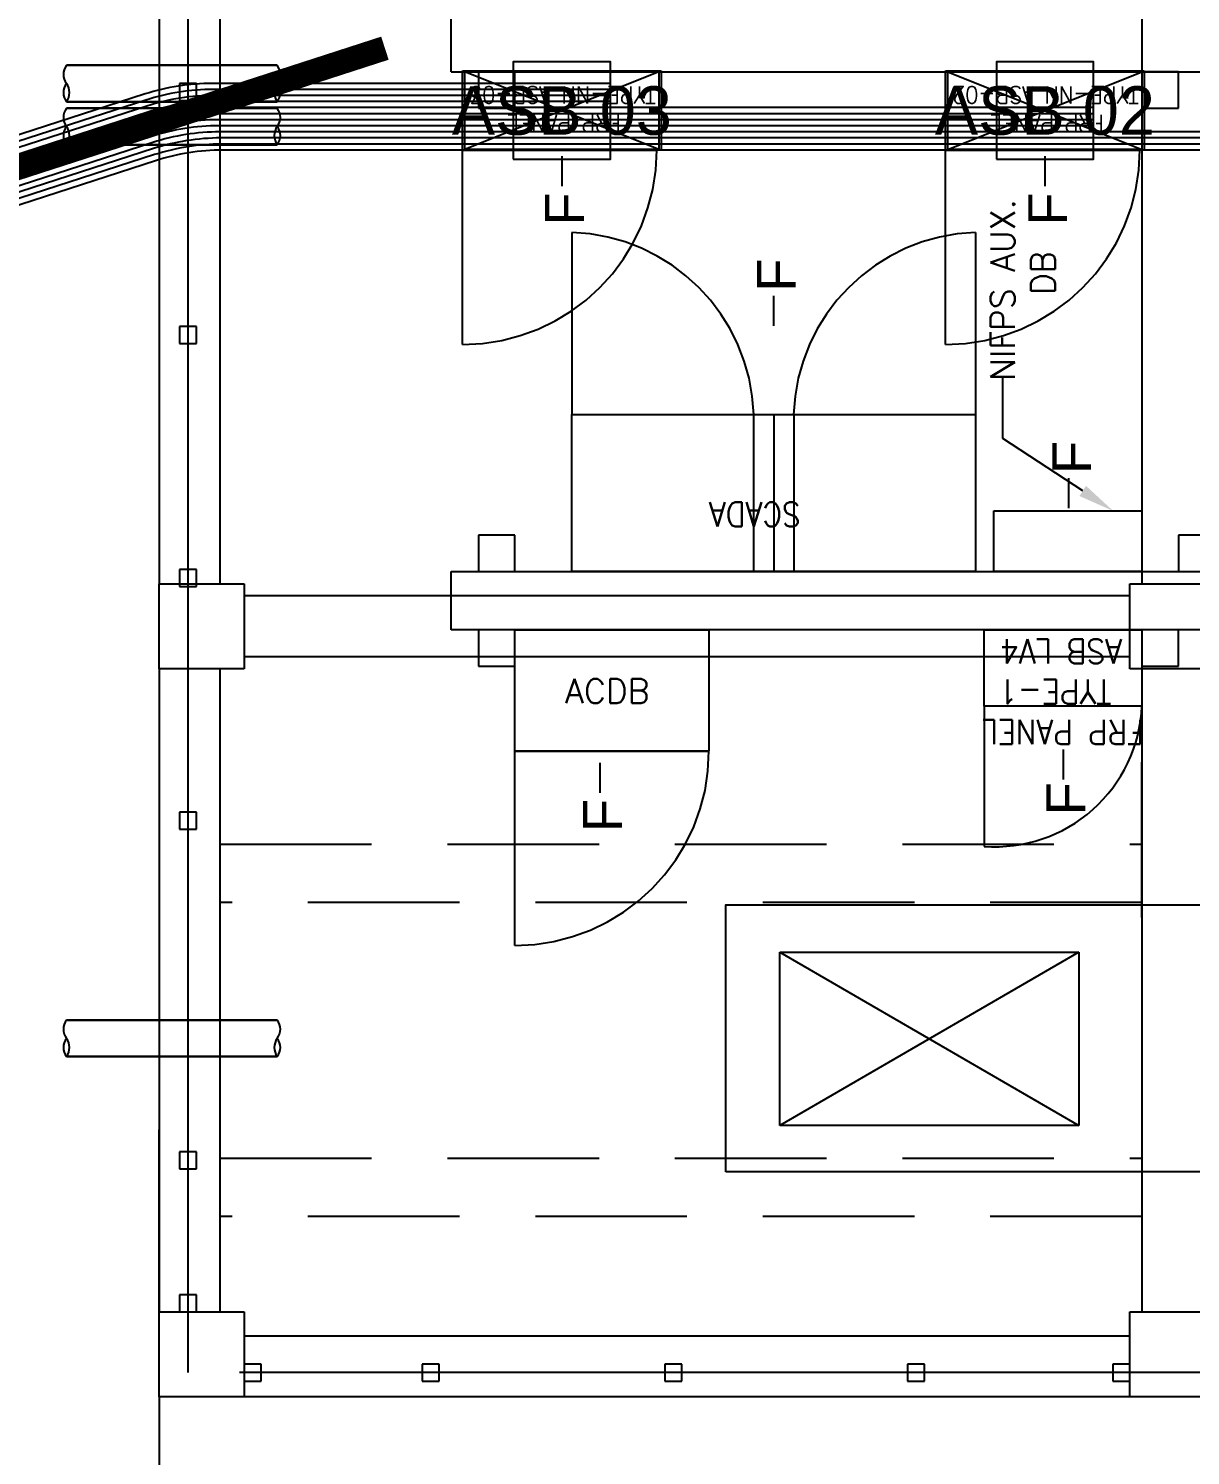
# Model space of a CAD drawing. Header units: metres. Extents: x 531268 to 531754, y 2675329 to 2675589.
# Drawn here: x 531483.32 to 531488.11, y 2675453.01 to 2675458.89 of the extents above; entities that cross this region are included whole.
import ezdxf
from ezdxf.enums import TextEntityAlignment as Align

# ---------------------------------------------------------------- set-up
doc = ezdxf.new("R2010")
doc.units = ezdxf.units.M
for name, pattern in [('DASHED', [0.75, 0.5, -0.25]), ('DASHED2', [0.375, 0.25, -0.125]), ('HIDDEN', [0.375, 0.25, -0.125]), ('PHANTOM', [63.5, 31.75, -6.35, 6.35, -6.35, 6.35, -6.35])]:
    doc.linetypes.add(name, pattern=pattern)
for name, color, linetype in [('1', 5, 'Continuous'), ('Excavation', 7, 'Continuous'), ('IDT', 7, 'Continuous'), ('LT Cable(AG) INV to LT Panel BL-03', 2, 'Continuous')]:
    doc.layers.add(name, color=color, linetype=linetype)
doc.styles.add('Arial', font='arial.ttf')
doc.styles.add('RomanS', font='romans.shx')
doc.styles.get("Standard").update_dxf_attribs({"font": 'Adani Regular.ttf'})
doc.linetypes.add('FOUNDATION LAYOUT$0$FENCELINE1', pattern='A,6.35,-2.54,[133,ltypeshp.shx,S=2.54,R=0,X=-2.54,Y=0],-2.54,25.4', length=36.83)

# ---------------------------------------------------------------- blocks, each defined once
blk = doc.blocks.new('ASB')
at = {"layer": '1', "color": 5}
blk.add_lwpolyline([(-0.2, -0.2), (0.2, -0.2), (0.2, 0.2), (-0.2, 0.2)], close=True, dxfattribs=at)
at = {"layer": '1', "color": 7}
blk.add_attdef('ID', text='', height=0.2, dxfattribs=at).set_placement((0, 0), align=Align.MIDDLE_CENTER)
blk = doc.blocks.new('IDT')
at = {"layer": 'IDT', "color": 8}
for p, q in [((29.552, 18.4101), (29.902, 18.4101)), ((29.902, 18.4101), (29.902, 18.0601)), ((29.902, 18.4101), (33.552, 18.4101)), ((33.552, 18.0601), (33.552, 18.4101)), ((33.552, 18.4101), (33.902, 18.4101)), ((33.902, 18.4101), (33.902, 18.0601)), ((29.902, 18.3453), (29.902, 18.2753)), ((29.972, 18.3453), (29.902, 18.3453)), ((29.972, 18.2753), (29.972, 18.3453)), ((30.7481, 18.3453), (30.7481, 18.2753)), ((30.8181, 18.3453), (30.7481, 18.3453)), ((30.8181, 18.2753), (30.8181, 18.3453)), ((31.7481, 18.3453), (31.7481, 18.2753)), ((31.8181, 18.3453), (31.7481, 18.3453)), ((31.8181, 18.2753), (31.8181, 18.3453)), ((32.7481, 18.3453), (32.7481, 18.2753)), ((32.8181, 18.3453), (32.7481, 18.3453)), ((32.8181, 18.2753), (32.8181, 18.3453)), ((33.482, 18.3453), (33.482, 18.2753)), ((33.552, 18.3453), (33.482, 18.3453)), ((33.552, 18.2753), (33.552, 18.3453)), ((29.902, 18.2753), (29.972, 18.2753)), ((30.7481, 18.2753), (30.8181, 18.2753)), ((31.7481, 18.2753), (31.8181, 18.2753)), ((32.7481, 18.2753), (32.8181, 18.2753)), ((33.482, 18.2753), (33.552, 18.2753)), ((29.902, 18.1601), (33.552, 18.1601)), ((29.902, 18.0601), (29.552, 18.0601)), ((29.852, 15.4101), (29.852, 18.0601)), ((33.902, 18.0601), (33.552, 18.0601)), ((33.652, 15.4101), (33.652, 18.0601)), ((33.7481, 18.0601), (33.7481, 17.9901)), ((33.8181, 18.0601), (33.7481, 18.0601)), ((33.8181, 17.9901), (33.8181, 18.0601)), ((33.902, 15.4101), (33.902, 18.0601)), ((33.7481, 17.9901), (33.8181, 17.9901)), ((33.7481, 17.4703), (33.7481, 17.4003)), ((33.8181, 17.4703), (33.7481, 17.4703)), ((33.8181, 17.4003), (33.8181, 17.4703)), ((33.7481, 17.4003), (33.8181, 17.4003)), ((30.1117, 16.5771), (30.1117, 17.2916)), ((30.1117, 17.2916), (31.3439, 17.2916)), ((31.3439, 16.5771), (30.1117, 17.2916)), ((30.1117, 16.5771), (31.3439, 17.2916)), ((31.3439, 17.2916), (31.3439, 16.5771)), ((31.3439, 16.5771), (30.1117, 16.5771)), ((29.852, 16.4349), (29.852, 15.7954)), ((33.652, 16.1329), (33.652, 16.1329)), ((33.7481, 16.0703), (33.7481, 16.0003)), ((33.8181, 16.0703), (33.7481, 16.0703)), ((33.8181, 16.0003), (33.8181, 16.0703)), ((33.7481, 16.0003), (33.8181, 16.0003)), ((29.552, 15.4101), (29.902, 15.4101)), ((29.902, 15.4101), (29.902, 15.0601)), ((33.552, 15.0601), (33.552, 15.4101)), ((33.552, 15.4101), (33.902, 15.4101)), ((33.902, 15.4101), (33.902, 15.0601)), ((29.702, 15.3997), (29.702, 15.2497)), ((29.852, 15.3997), (29.702, 15.3997)), ((29.852, 15.2497), (29.852, 15.3997)), ((29.902, 15.3601), (33.552, 15.3601)), ((32.4369, 15.3997), (32.4369, 15.2497)), ((32.5869, 15.3997), (32.4369, 15.3997)), ((32.5869, 15.2497), (32.5869, 15.3997)), ((26.802, 15.2497), (32.6992, 15.2497)), ((29.702, 15.2497), (29.852, 15.2497)), ((32.4369, 15.2497), (32.5869, 15.2497)), ((32.6992, 15.2497), (32.6992, 15.0097)), ((29.902, 15.0601), (29.552, 15.0601)), ((29.852, 12.4101), (29.852, 15.0601)), ((29.902, 15.1101), (33.552, 15.1101)), ((33.902, 15.0601), (33.552, 15.0601)), ((33.652, 12.4101), (33.652, 15.0601)), ((33.7481, 15.0703), (33.7481, 15.0003)), ((33.8181, 15.0703), (33.7481, 15.0703)), ((33.8181, 15.0003), (33.8181, 15.0703)), ((33.902, 12.4101), (33.902, 15.0601)), ((32.6992, 15.0097), (26.802, 15.0097)), ((29.702, 15.0097), (29.552, 15.0097)), ((29.702, 14.8597), (29.702, 15.0097)), ((31.2873, 14.3618), (31.2873, 15.0097)), ((31.3698, 14.3618), (31.3698, 15.0097)), ((31.4523, 14.3618), (31.4523, 15.0097)), ((32.4369, 15.0097), (32.4369, 14.8597)), ((32.5869, 15.0097), (32.4369, 15.0097)), ((32.5869, 14.8597), (32.5869, 15.0097)), ((33.7481, 15.0003), (33.8181, 15.0003)), ((29.552, 14.8597), (29.702, 14.8597)), ((32.4369, 14.8597), (32.5869, 14.8597)), ((33.7481, 14.0703), (33.7481, 14.0003)), ((33.8181, 14.0703), (33.7481, 14.0703)), ((33.8181, 14.0003), (33.8181, 14.0703)), ((33.7481, 14.0003), (33.8181, 14.0003)), ((29.843, 13.2732), (30.661, 13.2732)), ((29.843, 12.9462), (29.843, 13.2732)), ((29.852, 12.9497), (29.852, 13.2697)), ((29.852, 13.2697), (30.652, 13.2697)), ((30.652, 13.2697), (29.852, 12.9497)), ((30.652, 12.9497), (29.852, 13.2697)), ((30.652, 13.2697), (30.652, 12.9497)), ((30.661, 13.2732), (30.661, 12.9462)), ((31.8339, 13.2732), (32.6519, 13.2732)), ((31.8339, 12.9462), (31.8339, 13.2732)), ((31.8429, 12.9497), (31.8429, 13.2697)), ((31.8429, 13.2697), (32.6429, 13.2697)), ((31.8429, 12.9497), (32.6429, 13.2697)), ((31.8429, 13.2697), (32.6429, 12.9497)), ((32.6429, 13.2697), (32.6429, 12.9497)), ((32.6519, 13.2732), (32.6519, 12.9462)), ((29.702, 13.0997), (29.702, 12.9497)), ((29.852, 13.0997), (29.702, 13.0997)), ((29.852, 12.9497), (29.852, 13.0997)), ((32.4369, 13.0997), (32.4369, 12.9497)), ((32.5869, 13.0997), (32.4369, 13.0997)), ((32.5869, 12.9497), (32.5869, 13.0997)), ((33.7481, 13.0685), (33.7481, 12.9985)), ((33.8181, 13.0685), (33.7481, 13.0685)), ((33.8181, 12.9985), (33.8181, 13.0685)), ((33.7481, 12.9985), (33.8181, 12.9985)), ((32.6992, 12.9497), (26.802, 12.9497)), ((29.702, 12.9497), (29.852, 12.9497)), ((30.661, 12.9462), (29.843, 12.9462)), ((30.652, 12.9497), (29.852, 12.9497)), ((32.6519, 12.9462), (31.8339, 12.9462)), ((32.6429, 12.9497), (31.8429, 12.9497)), ((32.4369, 12.9497), (32.5869, 12.9497)), ((32.6993, 12.9497), (32.6993, 12.7097))]:
    blk.add_line(p, q, dxfattribs=at)
at = {"layer": 'IDT', "color": 8, "linetype": 'DASHED2', "ltscale": 5}
for p, q in [((32.802, 18.4101), (33.902, 18.4101)), ((33.902, 18.4101), (33.902, 17.3101))]:
    blk.add_line(p, q, dxfattribs=at)
at = {"layer": 'IDT', "color": 8, "linetype": 'PHANTOM', "ltscale": 0.25}
for p, q in [((25.6331, 18.3103), (33.7831, 18.3103)), ((33.7831, 18.3103), (33.7831, 9.1603))]:
    blk.add_line(p, q, dxfattribs=at)
at = {"layer": 'IDT', "color": 8, "linetype": 'HIDDEN', "ltscale": 2.5}
for p, q in [((29.852, 17.6665), (33.652, 17.6665)), ((33.652, 17.4265), (29.852, 17.4265)), ((29.852, 16.3729), (33.652, 16.3729)), ((33.652, 16.1329), (29.852, 16.1329))]:
    blk.add_line(p, q, dxfattribs=at)
at = {"layer": 'IDT', "color": 124}
for p, q in [((34.2845, 17.0079), (33.4155, 17.0079)), ((33.4155, 17.0079), (34.2845, 17.0079)), ((33.4155, 16.8579), (34.2845, 16.8579)), ((34.2845, 16.8579), (33.4155, 16.8579)), ((34.2845, 13.2505), (33.4155, 13.2505)), ((33.4155, 13.2505), (34.2845, 13.2505)), ((33.4155, 13.1005), (34.2845, 13.1005)), ((34.2845, 13.1005), (33.4155, 13.1005)), ((34.2845, 13.0734), (33.4155, 13.0734)), ((33.4155, 13.0734), (34.2845, 13.0734)), ((33.4155, 12.9234), (34.2845, 12.9234)), ((34.2845, 12.9234), (33.4155, 12.9234))]:
    blk.add_line(p, q, dxfattribs=at)
at = {"layer": 'IDT', "color": 8, "linetype": 'DASHED', "ltscale": 5}
for p, q in [((32.4365, 16.5497), (32.4365, 15.7497)), ((30.502, 15.5637), (30.502, 16.1417)), ((32.3927, 15.7497), (31.6365, 15.7497)), ((32.4365, 15.7497), (32.3927, 15.7497)), ((30.5375, 13.6118), (30.5375, 14.3618)), ((32.202, 13.6118), (32.202, 14.3618)), ((30.661, 14.0732), (30.661, 13.2732)), ((32.6519, 14.0732), (32.6519, 13.2732)), ((30.5375, 13.6118), (30.5375, 13.6118)), ((32.202, 13.6118), (32.202, 13.6118)), ((30.6172, 13.2732), (29.861, 13.2732)), ((30.661, 13.2732), (30.6172, 13.2732)), ((32.6081, 13.2732), (31.8519, 13.2732)), ((32.6519, 13.2732), (32.6081, 13.2732))]:
    blk.add_line(p, q, dxfattribs=at)
at = {"layer": 'IDT', "color": 7}
for p, q in [((32.0863, 15.8484), (32.0863, 15.9209)), ((30.177, 15.7932), (30.177, 15.8657)), ((32.0863, 15.7973), (32.0863, 15.8484)), ((30.177, 15.7421), (30.177, 15.7932)), ((31.6365, 15.7486), (32.4369, 15.7497)), ((31.6365, 15.2497), (31.6365, 15.7486)), ((32.4369, 15.7497), (32.4369, 15.2497)), ((29.852, 15.5637), (30.502, 15.5637)), ((29.852, 15.2497), (29.852, 15.5637)), ((30.502, 15.5637), (30.502, 15.2497)), ((30.502, 15.2497), (29.852, 15.2497)), ((32.4369, 15.2497), (31.6365, 15.2497)), ((29.852, 15.0097), (30.462, 15.0097)), ((29.852, 14.7597), (29.852, 15.0097)), ((30.462, 15.0097), (30.462, 14.7597)), ((30.5375, 15.0097), (32.202, 15.0097)), ((30.5375, 14.3618), (30.5375, 15.0097)), ((32.202, 15.0097), (32.202, 14.3618)), ((30.462, 14.7597), (29.852, 14.7597)), ((30.1529, 14.748), (30.1529, 14.6969)), ((30.1529, 14.6969), (30.1529, 14.6243)), ((32.202, 14.3618), (30.5375, 14.3618)), ((31.3698, 13.9969), (31.3698, 13.9457)), ((31.3698, 13.9457), (31.3698, 13.8732)), ((30.252, 13.3493), (30.252, 13.4218)), ((32.2429, 13.3493), (32.2429, 13.4218)), ((30.252, 13.2982), (30.252, 13.3493)), ((32.2429, 13.2982), (32.2429, 13.3493)), ((29.843, 13.2732), (30.661, 13.2732)), ((29.843, 12.9462), (29.843, 13.2732)), ((30.661, 13.2732), (30.661, 12.9462)), ((31.8339, 13.2732), (32.6519, 13.2732)), ((31.8339, 12.9462), (31.8339, 13.2732)), ((32.6519, 13.2732), (32.6519, 12.9462)), ((30.661, 12.9462), (29.843, 12.9462)), ((32.6519, 12.9462), (31.8339, 12.9462))]:
    blk.add_line(p, q, dxfattribs=at)
at = {"layer": 'IDT', "color": 8, "linetype": 'ByBlock', "lineweight": -2, "ltscale": 0.1}
for p, q in [((30.096, 14.6774), (30.426, 14.4611)), ((30.426, 14.4611), (30.426, 14.2072))]:
    blk.add_line(p, q, dxfattribs=at)
at = {"layer": 'IDT', "color": 7, "linetype": 'FOUNDATION LAYOUT$0$FENCELINE1', "ltscale": 0.01}
blk.add_lwpolyline([(33.902, 18.4101), (33.9018, 22.4854), (21.4107, 22.4854)], dxfattribs=at)
at = {"layer": 'IDT', "color": 8}
blk.add_lwpolyline([(31.567, 17.4829), (31.567, 16.3829), (28.767, 16.3829), (28.767, 17.4829)], close=True, dxfattribs=at)
at = {"layer": 'IDT', "color": 124}
for centre, start, end in [((33.4653, 16.9704), 143.02764, 216.97236), ((33.3657, 16.9704), 323.02764, 36.97236), ((34.3344, 16.9704), 143.02764, 216.97236), ((34.2347, 16.9704), 323.02764, 36.97236), ((33.4653, 16.8954), 143.02764, 216.97236), ((34.2347, 16.8954), 323.02764, 36.97236), ((33.4653, 13.213), 143.02764, 216.97236), ((33.3657, 13.213), 323.02764, 36.97236), ((34.3344, 13.213), 143.02764, 216.97236), ((34.2347, 13.213), 323.02764, 36.97236), ((33.4653, 13.138), 143.02764, 216.97236), ((34.2347, 13.138), 323.02764, 36.97236), ((33.4653, 13.0359), 143.02764, 216.97236), ((33.3657, 13.0359), 323.02764, 36.97236), ((34.3344, 13.0359), 143.02764, 216.97236), ((34.2347, 13.0359), 323.02764, 36.97236), ((33.4653, 12.9609), 143.02764, 216.97236), ((34.2347, 12.9609), 323.02764, 36.97236)]:
    blk.add_arc(centre, 0.0624, start, end, dxfattribs=at)
at = {"layer": 'IDT', "color": 8, "linetype": 'DASHED', "ltscale": 5}
for centre, radius, start, end in [((32.4365, 15.7497), 0.8, 90, 180), ((30.4575, 15.5373), 0.606, 85.7856, 177.50336), ((30.512, 14.3876), 0.7761, 271.87815, 358.10123), ((29.6994, 14.7411), 1.4413, 344.74337, 344.78968), ((32.2275, 14.3876), 0.7761, 181.89877, 268.12185), ((30.661, 13.2732), 0.8, 90, 180), ((32.6519, 13.2732), 0.8, 90, 180)]:
    blk.add_arc(centre, radius, start, end, dxfattribs=at)
at = {"layer": 'IDT', "color": 8, "ltscale": 0.1}
blk.add_solid([(30.0823, 14.6565), (29.9705, 14.7597), (30.1097, 14.6983)], dxfattribs=at)
at = {"layer": 'IDT', "color": 7, "style": 'Arial'}
for p in [(31.9951, 16.0827), (30.0858, 16.0139), (30.0617, 14.6072), (31.2786, 13.856), (30.1608, 13.5836), (32.1517, 13.5836)]:
    blk.add_text('F', height=0.16, rotation=270, dxfattribs=at).set_placement(p)
at = {"layer": 'IDT', "color": 7, "style": 'RomanS', "width": 0.9}
for s, height, p in [('FRP PANEL', 0.1, (29.8434, 15.6209)), ('TYPE-1', 0.1, (29.9782, 15.4542)), ('ASB LV4', 0.1, (29.9342, 15.2876)), ('SCADA', 0.1, (31.2586, 14.724)), ('FRP PANEL', 0.07, (30.0088, 13.1269)), ('FRP PANEL', 0.07, (31.9997, 13.1269)), ('TYPE-NN ASB-02', 0.07, (29.8647, 13.0102)), ('TYPE-NN ASB-03', 0.07, (31.8556, 13.0102))]:
    blk.add_text(s, height=height, dxfattribs=at).set_placement(p)
at = {"layer": 'IDT', "color": 7, "ltscale": 0.1, "style": 'RomanS'}
blk.add_text('ACDB', height=0.1, rotation=180, dxfattribs=at).set_placement((32.2286, 15.5521))
at = {"layer": 'IDT', "color": 8, "style": 'RomanS'}
for s, p in [('NIFPS AUX.', (30.376, 14.2243)), (' DB', (30.2093, 13.9386))]:
    blk.add_text(s, height=0.1, rotation=270, dxfattribs=at).set_placement(p)

msp = doc.modelspace()

# ---------------------------------------------------------------- linework, layer by layer
at = {"layer": 'Excavation', "const_width": 0.1}
msp.add_lwpolyline([(531484.7873, 2675458.8102), (531482.8383, 2675458.1792), (531478.7633, 2675458.1792), (531478.7633, 2675440.652)], dxfattribs=at)
at = {"layer": 'LT Cable(AG) INV to LT Panel BL-03', "color": 5}
for points in [[(531485.7164, 2675458.6653), (531484.0758, 2675458.6653, 0.078431), (531483.7986, 2675458.6215), (531482.9537, 2675458.348, -0.078431), (531482.6765, 2675458.3042), (531479.5383, 2675458.3042, 0.414214), (531478.6383, 2675457.4042), (531478.6383, 2675440.798, 0.093355), (531478.7, 2675440.4705), (531478.8016, 2675440.2102, -0.093355), (531478.8633, 2675439.8828), (531478.8633, 2675372.155, 0.414214), (531479.7633, 2675371.255), (531686.773, 2675371.255, 0.414214), (531687.673, 2675372.155), (531687.673, 2675372.7298)], [(531485.7164, 2675458.6403), (531484.0798, 2675458.6403, 0.078431), (531483.8026, 2675458.5965), (531482.9576, 2675458.323, -0.078431), (531482.6804, 2675458.2792), (531479.5633, 2675458.2792, 0.414214), (531478.6633, 2675457.3792), (531478.6633, 2675440.8027, 0.093355), (531478.725, 2675440.4752), (531478.8266, 2675440.2149, -0.093355), (531478.8883, 2675439.8875), (531478.8883, 2675372.18, 0.414214), (531479.7883, 2675371.28), (531589.597, 2675371.28, 0.414214), (531590.497, 2675372.18), (531590.497, 2675372.7298)], [(531485.7164, 2675458.6153), (531484.0837, 2675458.6153, 0.078431), (531483.8065, 2675458.5715), (531482.9616, 2675458.298, -0.078431), (531482.6844, 2675458.2542), (531479.5883, 2675458.2542, 0.414214), (531478.6883, 2675457.3542), (531478.6883, 2675440.8074, 0.093355), (531478.75, 2675440.48), (531478.8516, 2675440.2197, -0.093355), (531478.9133, 2675439.8922), (531478.9133, 2675372.205, 0.414214), (531479.8133, 2675371.305), (531492.421, 2675371.305, 0.414214), (531493.321, 2675372.205), (531493.321, 2675372.7298)], [(531485.7164, 2675458.5903), (531484.0877, 2675458.5903, 0.078431), (531483.8105, 2675458.5465), (531482.9655, 2675458.273, -0.078431), (531482.6883, 2675458.2292), (531479.6133, 2675458.2292, 0.414214), (531478.7133, 2675457.3292), (531478.7133, 2675440.8121, 0.093355), (531478.775, 2675440.4847), (531478.8766, 2675440.2244, -0.093355), (531478.9383, 2675439.8969), (531478.9383, 2675402.23, 0.414214), (531479.8383, 2675401.33), (531686.773, 2675401.33, 0.414214), (531687.673, 2675402.23), (531687.673, 2675402.7298)], [(531487.7073, 2675458.5653), (531484.0916, 2675458.5653, 0.078431), (531483.8144, 2675458.5215), (531482.9695, 2675458.248, -0.078431), (531482.6923, 2675458.2042), (531479.6383, 2675458.2042, 0.414214), (531478.7383, 2675457.3042), (531478.7383, 2675440.8168, 0.093355), (531478.8, 2675440.4894), (531478.9016, 2675440.2291, -0.093355), (531478.9633, 2675439.9017), (531478.9633, 2675402.255, 0.414214), (531479.8633, 2675401.355), (531589.597, 2675401.355, 0.414214), (531590.497, 2675402.255), (531590.497, 2675402.7298)], [(531487.7073, 2675458.5403), (531484.0956, 2675458.5403, 0.078431), (531483.8184, 2675458.4965), (531482.9734, 2675458.223, -0.078431), (531482.6962, 2675458.1792), (531479.6633, 2675458.1792, 0.414214), (531478.7633, 2675457.2792), (531478.7633, 2675440.8215, 0.093355), (531478.825, 2675440.4941), (531478.9266, 2675440.2338, -0.093355), (531478.9883, 2675439.9064), (531478.9883, 2675402.28, 0.414214), (531479.8883, 2675401.38), (531492.421, 2675401.38, 0.414214), (531493.321, 2675402.28), (531493.321, 2675402.7298)], [(531487.7073, 2675458.5153), (531484.0995, 2675458.5153, 0.078431), (531483.8223, 2675458.4715), (531482.9774, 2675458.198, -0.078431), (531482.7002, 2675458.1542), (531479.6883, 2675458.1542, 0.414214), (531478.7883, 2675457.2542), (531478.7883, 2675440.8262, 0.093355), (531478.85, 2675440.4988), (531478.9516, 2675440.2385, -0.093355), (531479.0133, 2675439.9111), (531479.0133, 2675424.805, 0.414214), (531479.9133, 2675423.905), (531686.773, 2675423.905, 0.414214), (531687.673, 2675424.805), (531687.673, 2675425.2298)], [(531487.7073, 2675458.4903), (531484.1035, 2675458.4903, 0.078431), (531483.8263, 2675458.4465), (531482.9813, 2675458.173, -0.078431), (531482.7041, 2675458.1292), (531479.7133, 2675458.1292, 0.414214), (531478.8133, 2675457.2292), (531478.8133, 2675440.8309, 0.093355), (531478.875, 2675440.5035), (531478.9766, 2675440.2432, -0.093355), (531479.0383, 2675439.9158), (531479.0383, 2675424.83, 0.414214), (531479.9383, 2675423.93), (531589.597, 2675423.93, 0.414214), (531590.497, 2675424.83), (531590.497, 2675425.2298)], [(531489.8643, 2675458.4653), (531484.1074, 2675458.4653, 0.078431), (531483.8302, 2675458.4215), (531482.9853, 2675458.148, -0.078431), (531482.7081, 2675458.1042), (531479.7383, 2675458.1042, 0.414214), (531478.8383, 2675457.2042), (531478.8383, 2675440.8356, 0.093355), (531478.9, 2675440.5082), (531479.0016, 2675440.2479, -0.093355), (531479.0633, 2675439.9205), (531479.0633, 2675424.855, 0.414214), (531479.9633, 2675423.955), (531524.813, 2675423.955, 0.414214), (531525.713, 2675424.855), (531525.713, 2675425.2298)], [(531489.8643, 2675458.4403), (531484.1114, 2675458.4403, 0.078431), (531483.8342, 2675458.3965), (531482.9892, 2675458.123, -0.078431), (531482.712, 2675458.0792), (531479.7633, 2675458.0792, 0.414214), (531478.8633, 2675457.1792), (531478.8633, 2675440.8403, 0.093355), (531478.925, 2675440.5129), (531479.0266, 2675440.2526, -0.093355), (531479.0883, 2675439.9252), (531479.0883, 2675439.88, 0.414214), (531479.9883, 2675438.98), (531528.1723, 2675438.98, 0.414214), (531529.0723, 2675439.88), (531529.0723, 2675453.08, -0.414214), (531529.9723, 2675453.98), (531719.165, 2675453.98, 0.414214), (531720.065, 2675454.88), (531720.065, 2675455.2298)], [(531489.8643, 2675458.4153), (531484.1153, 2675458.4153, 0.078431), (531483.8381, 2675458.3715), (531482.9932, 2675458.098, -0.078431), (531482.716, 2675458.0542), (531479.7883, 2675458.0542, 0.414214), (531478.8883, 2675457.1542), (531478.8883, 2675440.845, 0.093355), (531478.95, 2675440.5176), (531479.0516, 2675440.2573, -0.093355), (531479.1133, 2675439.9299), (531479.1133, 2675439.905, 0.414214), (531480.0133, 2675439.005), (531528.1473, 2675439.005, 0.414214), (531529.0473, 2675439.905), (531529.0473, 2675453.105, -0.414214), (531529.9473, 2675454.005), (531654.381, 2675454.005, 0.414214), (531655.281, 2675454.905), (531655.281, 2675455.2298)], [(531489.8643, 2675458.3903), (531484.1192, 2675458.3903, 0.078431), (531483.8421, 2675458.3465), (531482.9971, 2675458.073, -0.078431), (531482.7199, 2675458.0292), (531479.8133, 2675458.0292, 0.414214), (531478.9133, 2675457.1292), (531478.9133, 2675440.8497, 0.093355), (531478.975, 2675440.5223), (531479.0766, 2675440.262, -0.093355), (531479.1383, 2675439.9346), (531479.1383, 2675439.93, 0.414214), (531480.0383, 2675439.03), (531528.1223, 2675439.03, 0.414214), (531529.0223, 2675439.93), (531529.0223, 2675453.13, -0.414214), (531529.9223, 2675454.03), (531557.205, 2675454.03, 0.414214), (531558.105, 2675454.93), (531558.105, 2675455.2298)]]:
    msp.add_lwpolyline(points, format="xyb", dxfattribs=at)

# ---------------------------------------------------------------- block references
at = {"layer": '1'}
for p, values in [((531485.5164, 2675458.5533), {'ID': 'ASB 03'}), ((531487.5073, 2675458.5533), {'ID': 'ASB 02'})]:
    msp.add_blockref('ASB', p, dxfattribs=at).add_auto_attribs(values)
at = {"layer": 'IDT', "color": 8, "rotation": 180}
msp.add_blockref('IDT', (531517.7593, 2675471.663), dxfattribs=at)

doc.saveas('drawing.dxf')
